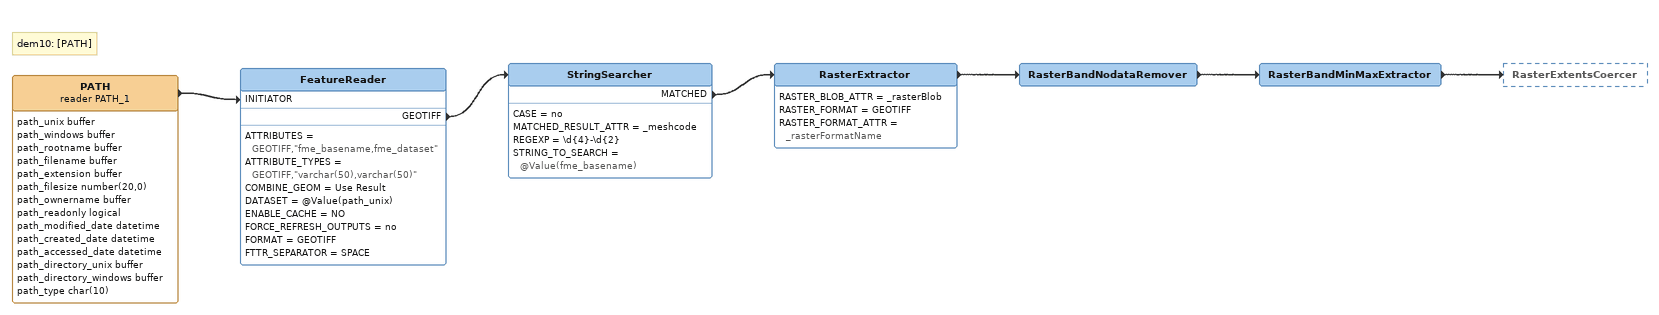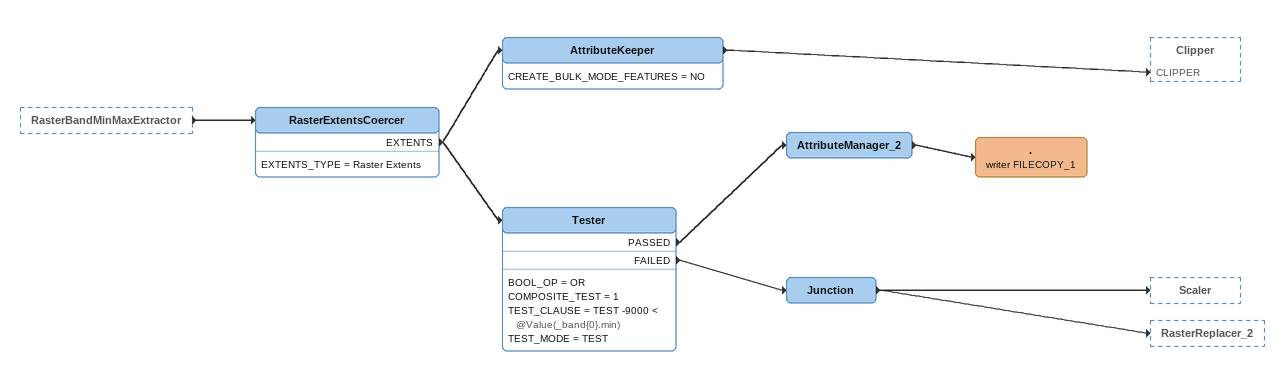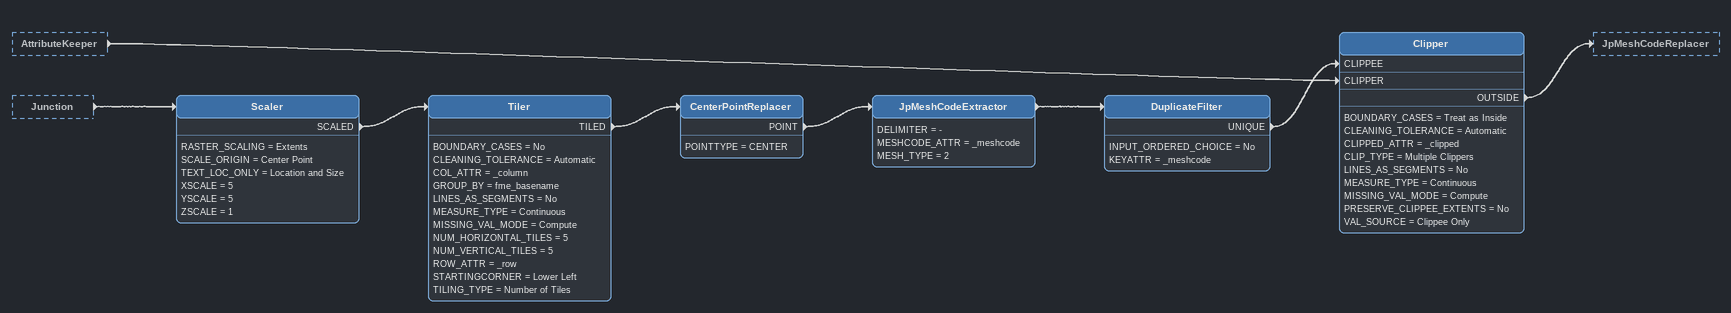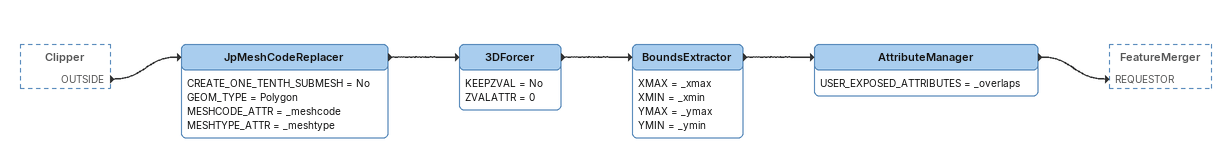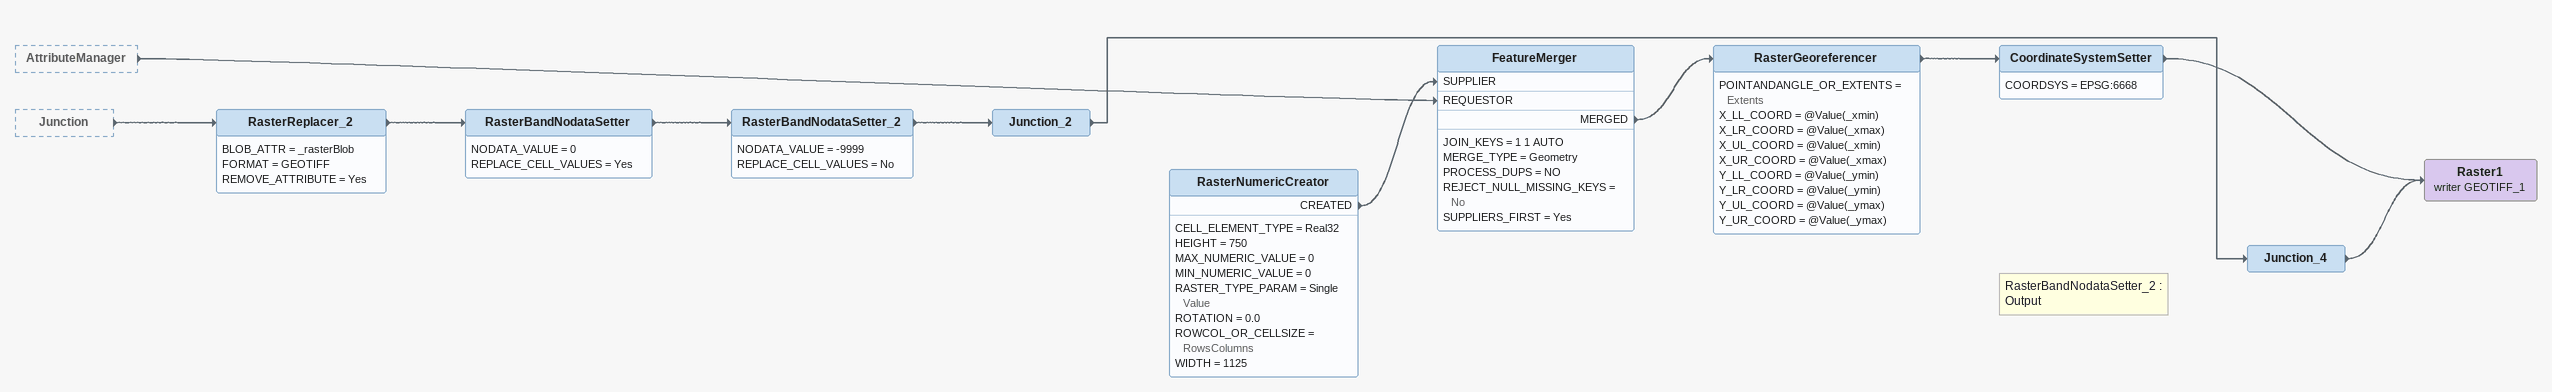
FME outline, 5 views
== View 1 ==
Note: dem10: [PATH]
PATH (reader PATH_1)
    attributes: path_unix buffer, path_windows buffer, path_rootname buffer, path_filename buffer, path_extension buffer, path_filesize number(20,0), path_ownername buffer, path_readonly logical, path_modified_date datetime, path_created_date datetime, path_accessed_date datetime, path_directory_unix buffer, path_directory_windows buffer, path_type char(10)
    -> FeatureReader [INITIATOR]
FeatureReader
    ATTRIBUTES = GEOTIFF,"fme_basename,fme_dataset"
    ATTRIBUTE_TYPES = GEOTIFF,"varchar(50),varchar(50)"
    COMBINE_GEOM = Use Result
    DATASET = @Value(path_unix)
    ENABLE_CACHE = NO
    FORCE_REFRESH_OUTPUTS = no
    FORMAT = GEOTIFF
    FTTR_SEPARATOR = SPACE
    GEOTIFF -> StringSearcher
StringSearcher
    CASE = no
    MATCHED_RESULT_ATTR = _meshcode
    REGEXP = \d{4}-\d{2}
    STRING_TO_SEARCH = @Value(fme_basename)
    MATCHED -> RasterExtractor
RasterExtractor
    RASTER_BLOB_ATTR = _rasterBlob
    RASTER_FORMAT = GEOTIFF
    RASTER_FORMAT_ATTR = _rasterFormatName
    -> RasterBandNodataRemover
RasterBandNodataRemover
    -> RasterBandMinMaxExtractor
RasterBandMinMaxExtractor
    -> RasterExtentsCoercer

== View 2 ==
RasterBandMinMaxExtractor [outside]
    -> RasterExtentsCoercer
RasterExtentsCoercer
    EXTENTS_TYPE = Raster Extents
    EXTENTS -> Tester
    EXTENTS -> AttributeKeeper
AttributeKeeper
    CREATE_BULK_MODE_FEATURES = NO
    -> Clipper [CLIPPER]
Tester
    BOOL_OP = OR
    COMPOSITE_TEST = 1
    TEST_CLAUSE = TEST -9000 < @Value(_band{0}.min)
    TEST_MODE = TEST
    PASSED -> AttributeManager_2
    FAILED -> Junction
AttributeManager_2
    -> . (writer FILECOPY_1)
. (writer FILECOPY_1)
Junction
    -> Scaler
    -> RasterReplacer_2

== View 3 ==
AttributeKeeper [outside]
    -> Clipper [CLIPPER]
Junction [outside]
    -> Scaler
Scaler
    RASTER_SCALING = Extents
    SCALE_ORIGIN = Center Point
    TEXT_LOC_ONLY = Location and Size
    XSCALE = 5
    YSCALE = 5
    ZSCALE = 1
    SCALED -> Tiler
Tiler
    BOUNDARY_CASES = No
    CLEANING_TOLERANCE = Automatic
    COL_ATTR = _column
    GROUP_BY = fme_basename
    LINES_AS_SEGMENTS = No
    MEASURE_TYPE = Continuous
    MISSING_VAL_MODE = Compute
    NUM_HORIZONTAL_TILES = 5
    NUM_VERTICAL_TILES = 5
    ROW_ATTR = _row
    STARTINGCORNER = Lower Left
    TILING_TYPE = Number of Tiles
    TILED -> CenterPointReplacer
CenterPointReplacer
    POINTTYPE = CENTER
    POINT -> JpMeshCodeExtractor
JpMeshCodeExtractor
    DELIMITER = -
    MESHCODE_ATTR = _meshcode
    MESH_TYPE = 2
    -> DuplicateFilter
DuplicateFilter
    INPUT_ORDERED_CHOICE = No
    KEYATTR = _meshcode
    UNIQUE -> Clipper [CLIPPEE]
Clipper
    BOUNDARY_CASES = Treat as Inside
    CLEANING_TOLERANCE = Automatic
    CLIPPED_ATTR = _clipped
    CLIP_TYPE = Multiple Clippers
    LINES_AS_SEGMENTS = No
    MEASURE_TYPE = Continuous
    MISSING_VAL_MODE = Compute
    PRESERVE_CLIPPEE_EXTENTS = No
    VAL_SOURCE = Clippee Only
    OUTSIDE -> JpMeshCodeReplacer

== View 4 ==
Clipper [outside]
    OUTSIDE -> JpMeshCodeReplacer
JpMeshCodeReplacer
    CREATE_ONE_TENTH_SUBMESH = No
    GEOM_TYPE = Polygon
    MESHCODE_ATTR = _meshcode
    MESHTYPE_ATTR = _meshtype
    -> 3DForcer
3DForcer
    KEEPZVAL = No
    ZVALATTR = 0
    -> BoundsExtractor
BoundsExtractor
    XMAX = _xmax
    XMIN = _xmin
    YMAX = _ymax
    YMIN = _ymin
    -> AttributeManager
AttributeManager
    USER_EXPOSED_ATTRIBUTES = _overlaps
    -> FeatureMerger [REQUESTOR]

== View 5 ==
AttributeManager [outside]
    -> FeatureMerger [REQUESTOR]
Junction [outside]
    -> RasterReplacer_2
RasterReplacer_2
    BLOB_ATTR = _rasterBlob
    FORMAT = GEOTIFF
    REMOVE_ATTRIBUTE = Yes
    -> RasterBandNodataSetter
RasterBandNodataSetter
    NODATA_VALUE = 0
    REPLACE_CELL_VALUES = Yes
    -> RasterBandNodataSetter_2
RasterBandNodataSetter_2
    NODATA_VALUE = -9999
    REPLACE_CELL_VALUES = No
    -> Junction_2
Junction_2
    -> Junction_4
Note: RasterBandNodataSetter_2 : Output
Junction_4
    -> Raster1 (writer GEOTIFF_1)
RasterNumericCreator
    CELL_ELEMENT_TYPE = Real32
    HEIGHT = 750
    MAX_NUMERIC_VALUE = 0
    MIN_NUMERIC_VALUE = 0
    RASTER_TYPE_PARAM = Single Value
    ROTATION = 0.0
    ROWCOL_OR_CELLSIZE = RowsColumns
    WIDTH = 1125
    CREATED -> FeatureMerger [SUPPLIER]
FeatureMerger
    JOIN_KEYS = 1 1 AUTO
    MERGE_TYPE = Geometry
    PROCESS_DUPS = NO
    REJECT_NULL_MISSING_KEYS = No
    SUPPLIERS_FIRST = Yes
    MERGED -> RasterGeoreferencer
RasterGeoreferencer
    POINTANDANGLE_OR_EXTENTS = Extents
    X_LL_COORD = @Value(_xmin)
    X_LR_COORD = @Value(_xmax)
    X_UL_COORD = @Value(_xmin)
    X_UR_COORD = @Value(_xmax)
    Y_LL_COORD = @Value(_ymin)
    Y_LR_COORD = @Value(_ymin)
    Y_UL_COORD = @Value(_ymax)
    Y_UR_COORD = @Value(_ymax)
    -> CoordinateSystemSetter
CoordinateSystemSetter
    COORDSYS = EPSG:6668
    -> Raster1 (writer GEOTIFF_1)
Raster1 (writer GEOTIFF_1)
